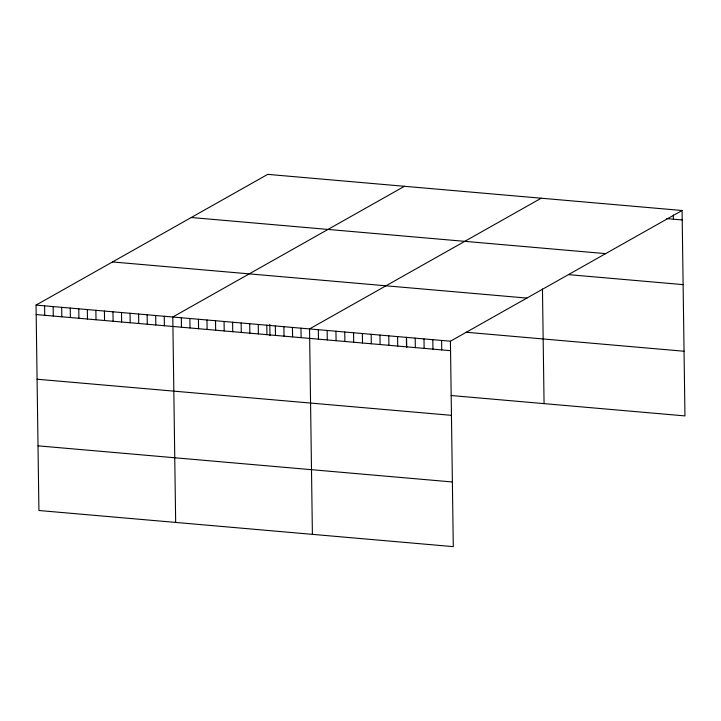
<?xml version="1.0" encoding="UTF-8"?>
<svg xmlns="http://www.w3.org/2000/svg" width="721" height="721" viewBox="0 0 721 721"><rect width="100%" height="100%" fill="white"/><g stroke="black" fill="none" stroke-linecap="round" stroke-linejoin="round"><path stroke-width="1.08" d="M682.084 210.496L450.418 341.213L453.284 546.635L38.916 510.504L36.05 305.091L267.716 174.365L682.084 210.496L684.95 415.909L451.13 395.523M404.454 186.288L172.788 317.006L175.663 522.428M541.201 198.212L309.534 328.929L312.4 534.351M666.808 218.616L682.21 219.959M191.263 217.508L605.631 253.63M568.653 274.647L683.12 284.624M112.503 261.948L526.862 298.079M466.244 332.255L684.049 351.244M36.05 305.091L450.418 341.213M36.185 314.554L450.544 350.676M37.086 379.219L451.445 415.341M38.015 445.839L452.382 481.97M673.351 214.984L673.405 219.193M542.462 288.995L544.067 403.625M441.613 340.447L441.739 349.91M432.807 339.681L432.933 349.144M424.002 338.915L424.128 348.378M415.197 338.14L415.323 347.612M406.563 337.311L406.707 347.567M406.392 337.374L406.518 346.837M397.586 336.608L397.713 346.071M388.781 335.842L388.907 345.305M379.976 335.076L380.102 344.539M371.171 334.301L371.297 343.773M362.366 333.535L362.492 342.998M353.56 332.769L353.687 342.232M344.755 332.002L344.881 341.466M335.95 331.236L336.076 340.7M327.145 330.47L327.271 339.933M318.34 329.695L318.466 339.167M300.981 328.19L301.117 337.653M292.438 327.442L292.573 336.905M283.894 326.694L284.02 336.157M275.341 325.955L275.476 335.418M269.816 324.36L269.969 335.653M266.797 325.207L266.932 334.67M258.253 324.459L258.388 333.922M249.709 323.72L249.836 333.183M241.156 322.972L241.292 332.435M232.613 322.224L232.748 331.687M224.069 321.485L224.204 330.948M215.525 320.737L215.651 330.2M206.972 319.989L207.107 329.452M198.428 319.25L198.563 328.713M189.884 318.502L190.011 327.965M181.341 317.754L181.467 327.217M164.244 316.267L164.379 325.73M155.7 315.519L155.826 324.982M147.147 314.771L147.282 324.243M138.603 314.032L138.738 323.495M130.059 313.284L130.195 322.747M121.516 312.535L121.642 322.008M112.963 311.796L113.098 321.26M104.419 311.048L104.554 320.512M95.875 310.3L96.01 319.773M87.331 309.561L87.457 319.024M78.778 308.813L78.913 318.276M70.234 308.065L70.37 317.537M61.691 307.326L61.817 316.789M53.147 306.578L53.273 316.041M44.594 305.83L44.729 315.302"/></g></svg>
